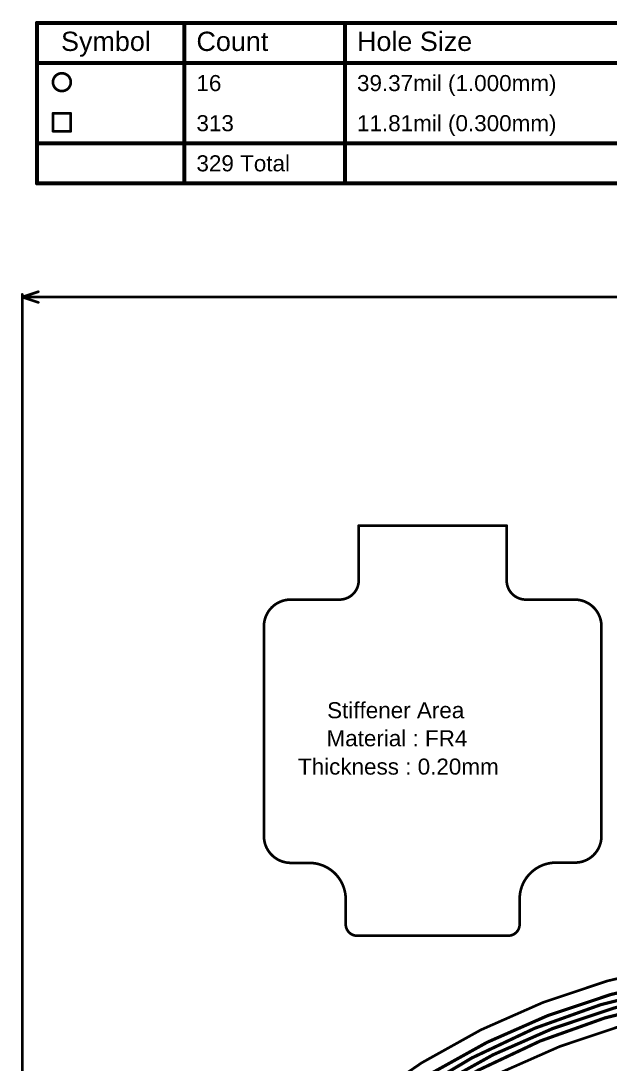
# Model space of a CAD drawing. Header units: inches. Extents: x -17 to 443, y -40 to 218.
# Drawn here: x -2.6 to 53.3, y 119.4 to 218.5 of the extents above; entities that cross this region are included whole.
import ezdxf

# ---------------------------------------------------------------- set-up
doc = ezdxf.new("R2010")
doc.units = ezdxf.units.IN
for name, color, linetype in [('Board Outline', 216, 'Continuous'), ('Bottom Layer', 5, 'Continuous'), ('Dimension', 6, 'Continuous'), ('Drill Drawing', 1, 'Continuous'), ('Fabrication', 76, 'Continuous')]:
    doc.layers.add(name, color=color, linetype=linetype)
doc.styles.add('Arial', font='', dxfattribs={"height": 0.2})
doc.styles.get('Arial').set_extended_font_data('Arial')

msp = doc.modelspace()

# ---------------------------------------------------------------- linework, layer by layer
at = {"layer": 'Board Outline', "const_width": 0.127}
for points in [[(2.47029732, 60.4223455, -0.4142195751567328), (71.99095584, 129.94157654)], [(6.940295999999999, 60.4223455, -0.4142199883427267), (71.99095584, 125.47157786)], [(16.92229788, 55.71695232, -0.4142090794588383), (82.68929614, 121.48495642)]]:
    msp.add_lwpolyline(points, format="xyb", dxfattribs=at)
at = {"layer": 'Bottom Layer', "const_width": 0.3048}
for points in [[(3.73421656, 60.4223455, -0.4142135623730951), (71.98706963999999, 128.59859218)], [(4.37747156, 60.42499218, -0.4142135513537978), (71.98706963999999, 127.93818964)], [(5.027470259999999, 60.42499218, -0.4142135734834939), (71.98706963999999, 127.27779218)], [(5.697435899999999, 60.44492356, -0.4142135286851717), (71.98706456, 126.61738964)], [(18.17946834, 55.72599218, -0.4142135739342706), (82.52806964, 120.26739218)], [(18.82946958, 55.72599218, -0.4142135623897687), (82.52806964, 119.60698964)]]:
    msp.add_lwpolyline(points, format="xyb", dxfattribs=at)
at = {"layer": 'Dimension', "const_width": 0.254}
for points in [[(-2.52168152, 192.22785278), (-0.99768152, 192.73585278)], [(-2.52168152, 17.06951628), (-2.52168152, 192.48185278)], [(-2.52168152, 192.22785278), (-0.99768152, 191.71985278)], [(-2.52168152, 192.22785278), (82.17869771999999, 192.22785278)]]:
    msp.add_lwpolyline(points, dxfattribs=at)
at = {"layer": 'Dimension', "const_width": 0.127}
for points in [[(-2.58518152, 192.48185278, 1), (-2.45818152, 192.48185278, 1)], [(-2.58518152, 192.22785278, 1), (-2.45818152, 192.22785278, 1)], [(-2.58518152, 192.22785278, 1), (-2.45818152, 192.22785278, 1)], [(-2.58518152, 192.22785278, 1), (-2.45818152, 192.22785278, 1)], [(-1.06118152, 192.73585278, 1), (-0.93418152, 192.73585278, 1)], [(-1.06118152, 191.71985278, 1), (-0.93418152, 191.71985278, 1)]]:
    msp.add_lwpolyline(points, format="xyb", close=True, dxfattribs=at)
at = {"layer": 'Drill Drawing'}
for points, const_width in [([(-1.12394492, 218.26347), (268.90464888, 218.26347)], 0.3809999999999999), ([(-1.12394492, 203.02347), (-1.12394492, 218.26347)], 0.3809999999999999), ([(12.86829786, 203.02347), (12.86829786, 218.26347)], 0.3809999999999999), ([(28.10427196, 203.02347), (28.10427196, 218.26347)], 0.3809999999999999), ([(-1.12394492, 214.45347), (268.90464888, 214.45347)], 0.3809999999999999), ([(0.39476426, 209.66980164), (2.0880959, 209.66980164)], 0.254), ([(0.39476426, 207.97647), (0.39476426, 209.66980164)], 0.254), ([(2.0880959, 207.97647), (2.0880959, 209.66980164)], 0.254), ([(0.39476426, 207.97647), (2.0880959, 207.97647)], 0.254), ([(-1.12394492, 206.83347), (268.90464888, 206.83347)], 0.3809999999999999), ([(-1.12394492, 203.02347), (268.90464888, 203.02347)], 0.3809999999999999)]:
    msp.add_lwpolyline(points, dxfattribs=dict(at, const_width=const_width))
for points, const_width in [([(-1.21919492, 218.26347, 1), (-1.02869492, 218.26347, 1)], 0.1905), ([(-1.21919492, 218.26347, 1), (-1.02869492, 218.26347, 1)], 0.1905), ([(12.77304786, 218.26347, 1), (12.96354786, 218.26347, 1)], 0.1905), ([(28.00902196, 218.26347, 1), (28.19952196, 218.26347, 1)], 0.1905), ([(-1.21919492, 214.45347, 1), (-1.02869492, 214.45347, 1)], 0.1905), ([(2.0880959, 212.63313582, 1), (0.39476426, 212.63313582, 1)], 0.254), ([(0.33126426, 212.63313582, 1), (0.45826426, 212.63313582, 1)], 0.127), ([(2.0245959, 212.63313582, 1), (2.1515959, 212.63313582, 1)], 0.127), ([(0.33126426, 209.66980164, 1), (0.45826426, 209.66980164, 1)], 0.127), ([(0.33126426, 209.66980164, 1), (0.45826426, 209.66980164, 1)], 0.127), ([(2.0245959, 209.66980164, 1), (2.1515959, 209.66980164, 1)], 0.127), ([(2.0245959, 209.66980164, 1), (2.1515959, 209.66980164, 1)], 0.127), ([(0.33126426, 207.97647, 1), (0.45826426, 207.97647, 1)], 0.127), ([(0.33126426, 207.97647, 1), (0.45826426, 207.97647, 1)], 0.127), ([(2.0245959, 207.97647, 1), (2.1515959, 207.97647, 1)], 0.127), ([(2.0245959, 207.97647, 1), (2.1515959, 207.97647, 1)], 0.127), ([(-1.21919492, 206.83347, 1), (-1.02869492, 206.83347, 1)], 0.1905), ([(-1.21919492, 203.02347, 1), (-1.02869492, 203.02347, 1)], 0.1905), ([(-1.21919492, 203.02347, 1), (-1.02869492, 203.02347, 1)], 0.1905), ([(12.77304786, 203.02347, 1), (12.96354786, 203.02347, 1)], 0.1905), ([(28.00902196, 203.02347, 1), (28.19952196, 203.02347, 1)], 0.1905)]:
    msp.add_lwpolyline(points, format="xyb", close=True, dxfattribs=dict(at, const_width=const_width))
at = {"layer": 'Fabrication', "const_width": 0.254}
for points in [[(29.410787, 170.53687), (43.44872438, 170.53687)], [(29.410787, 165.32394418), (29.410787, 170.53687)], [(43.44871168, 165.32393148), (43.44871168, 170.5368573)], [(22.95326118, 163.5074708), (27.59431362, 163.5074708)], [(45.26518506, 163.5074581), (49.9062375, 163.5074581)], [(20.41375394, 141.0538708), (20.41375394, 160.96698058)], [(52.44575743999999, 141.0538708), (52.44575743999999, 160.96698058)], [(51.7021572, 139.25865976), (51.70217498, 139.25864198)], [(22.97091672, 138.5074573), (23.70487004, 138.5074573)], [(23.70487004, 138.5074573), (24.72087004, 138.5074573)], [(48.13630708, 138.53559796), (49.15230707999999, 138.53559796)], [(49.15230707999999, 138.53559796), (49.95653204, 138.53559796)], [(28.17831042, 132.67413394), (28.17831042, 135.05000422)], [(44.68119841999999, 132.67683142), (44.68119841999999, 135.0527017)], [(29.25988052, 131.59256384), (43.59962832, 131.59256384)]]:
    msp.add_lwpolyline(points, dxfattribs=at)
at = {"layer": 'Fabrication', "const_width": 0.127}
for points in [[(29.347287, 170.53687, 1), (29.474287, 170.53687, 1)], [(29.347287, 170.53687, 1), (29.474287, 170.53687, 1)], [(43.38521168, 170.5368573, 1), (43.51221167999999, 170.5368573, 1)], [(43.38522438, 170.53687, 1), (43.51222438, 170.53687, 1)], [(29.347287, 165.32394418, 1), (29.474287, 165.32394418, 1)], [(29.347287, 165.32394418, 1), (29.474287, 165.32394418, 1)], [(43.38521168, 165.32393148, 1), (43.51221167999999, 165.32393148, 1)], [(43.38521168, 165.32393148, 1), (43.51221167999999, 165.32393148, 1)], [(22.88976118, 163.5074708, 1), (23.01676118, 163.5074708, 1)], [(22.88976118, 163.5074708, 1), (23.01676118, 163.5074708, 1)], [(27.53081362, 163.5074708, 1), (27.65781362, 163.5074708, 1)], [(27.53081362, 163.5074708, 1), (27.65781362, 163.5074708, 1)], [(45.20168506, 163.5074581, 1), (45.32868506, 163.5074581, 1)], [(45.20168506, 163.5074581, 1), (45.32868506, 163.5074581, 1)], [(49.84273749999999, 163.5074581, 1), (49.9697375, 163.5074581, 1)], [(49.8427502, 163.5074708, 1), (49.9697502, 163.5074708, 1)], [(21.09455014, 162.76387056, 1), (21.22155014, 162.76387056, 1)], [(21.09455014, 162.76387056, 1), (21.22155014, 162.76387056, 1)], [(51.63796124, 162.76387056, 1), (51.76496124, 162.76387056, 1)], [(51.63796124, 162.76387056, 1), (51.76496124, 162.76387056, 1)], [(20.35025394, 160.96698058, 1), (20.47725394, 160.96698058, 1)], [(20.35025394, 160.96698058, 1), (20.47725394, 160.96698058, 1)], [(52.38225744, 160.96698058, 1), (52.50925744, 160.96698058, 1)], [(52.38225744, 160.96698058, 1), (52.50925744, 160.96698058, 1)], [(20.35025394, 141.0538708, 1), (20.47725394, 141.0538708, 1)], [(20.35025394, 141.0538708, 1), (20.47725394, 141.0538708, 1)], [(52.38225744, 141.0538708, 1), (52.50925744, 141.0538708, 1)], [(52.38225744, 141.0538708, 1), (52.50925744, 141.0538708, 1)], [(21.09385418, 139.25865976, 1), (21.22085418, 139.25865976, 1)], [(21.09385418, 139.25865976, 1), (21.22085418, 139.25865976, 1)], [(51.6386572, 139.25865976, 1), (51.7656572, 139.25865976, 1)], [(51.6386572, 139.25865976, 1), (51.7656572, 139.25865976, 1)], [(51.6386572, 139.25865976, 1), (51.7656572, 139.25865976, 1)], [(51.63867498, 139.25864198, 1), (51.76567497999999, 139.25864198, 1)], [(22.90741672, 138.5074573, 1), (23.03441672, 138.5074573, 1)], [(22.90741672, 138.5074573, 1), (23.03441672, 138.5074573, 1)], [(23.64137004, 138.5074573, 1), (23.76837004, 138.5074573, 1)], [(23.64137004, 138.5074573, 1), (23.76837004, 138.5074573, 1)], [(24.65737004, 138.5074573, 1), (24.78437004, 138.5074573, 1)], [(24.65737004, 138.5074446, 1), (24.78437004, 138.5074446, 1)], [(48.07280708, 138.53559796, 1), (48.19980708, 138.53559796, 1)], [(48.07280708, 138.53558526, 1), (48.19980708, 138.53558526, 1)], [(49.08880708, 138.53559796, 1), (49.21580708, 138.53559796, 1)], [(49.08880708, 138.53559796, 1), (49.21580708, 138.53559796, 1)], [(49.89303204, 138.53559796, 1), (50.02003204, 138.53559796, 1)], [(49.89303204, 138.53559796, 1), (50.02003204, 138.53559796, 1)], [(28.11481042, 135.05000422, 1), (28.24181042, 135.05000422, 1)], [(28.11481042, 135.05000422, 1), (28.24181042, 135.05000422, 1)], [(44.61761714, 134.95339532, 1), (44.74461714, 134.95339532, 1)], [(44.61769842, 135.0527017, 1), (44.74469842, 135.0527017, 1)], [(28.11481042, 132.67413394, 1), (28.24181042, 132.67413394, 1)], [(28.11481042, 132.67413394, 1), (28.24181042, 132.67413394, 1)], [(44.61769842, 132.67683142, 1), (44.74469842, 132.67683142, 1)], [(44.61769842, 132.67683142, 1), (44.74469842, 132.67683142, 1)], [(29.19638052, 131.59256384, 1), (29.32338052, 131.59256384, 1)], [(29.19638052, 131.59256384, 1), (29.32338052, 131.59256384, 1)], [(43.53612832, 131.59526132, 1), (43.66312832, 131.59526132, 1)], [(43.53612832, 131.59256384, 1), (43.66312832, 131.59256384, 1)]]:
    msp.add_lwpolyline(points, format="xyb", close=True, dxfattribs=at)
at = {"layer": 'Fabrication', "const_width": 0.254}
for points in [[(29.410787, 165.32394418, -0.4142135623828077), (27.59431362, 163.5074708)], [(45.26518506, 163.5074581, -0.4142135623828077), (43.44871168, 165.32393148)], [(21.15805014, 162.76387056, -0.198912367379658), (22.95326118, 163.5074708)], [(49.9062502, 163.5074708, -0.198912367379658), (51.70146124, 162.76387056)], [(20.41375394, 160.96698058, -0.198912367379658), (21.15805014, 162.76387056)], [(51.70146124, 162.76387056, -0.198912367379658), (52.44575743999999, 160.96698058)], [(21.15735418, 139.25865976, -0.198912367379658), (20.41375394, 141.0538708)], [(52.44575743999999, 141.0538708, -0.198912367379658), (51.7021572, 139.25865976)], [(22.97091672, 138.5074573, -0.198912367379658), (21.15735418, 139.25865976)], [(51.7021572, 139.25865976, -0.198912367379658), (49.95653204, 138.53559796)], [(24.72087004, 138.5074446, -0.4142135623828077), (28.17831042, 135.05000422)], [(44.68111714, 134.95339532, -0.4248238825365849), (48.13630708, 138.53558526)], [(29.25988052, 131.59256384, -0.4142135623730951), (28.17831042, 132.67413394)], [(44.68119841999999, 132.67683142, -0.4142135623730951), (43.59962832, 131.59526132)], [(2.47029732, 60.4223455, -0.4142195751567328), (71.99095584, 129.94157654)], [(6.940295999999999, 60.4223455, -0.4142199883427267), (71.99095584, 125.47157786)], [(16.92229788, 55.71695232, -0.4142090794588383), (82.68929614, 121.48495642)]]:
    msp.add_lwpolyline(points, format="xyb", dxfattribs=at)

# ---------------------------------------------------------------- texts
at = {"layer": 'Drill Drawing', "style": 'Arial'}
for s, height, p in [('Symbol', 1.8288, (1.16205508, 215.59647)), ('Count', 1.8288, (14.01129786, 215.59647)), ('Hole Size', 1.8288, (29.24727196, 215.59647)), ('16', 1.524, (14.01129786, 211.78647)), ('39.37mil (1.000mm)', 1.524, (29.24727196, 211.78647)), ('313', 1.524, (14.01129786, 207.97647)), ('11.81mil (0.300mm)', 1.524, (29.24727196, 207.97647)), ('329 Total', 1.524, (14.01129786, 204.16647))]:
    msp.add_text(s, height=height, dxfattribs=at).set_placement(p)
at = {"layer": 'Fabrication', "style": 'Arial'}
for s, p in [('Stiffener Area', (26.41248464, 152.23888018)), ('Material : FR4', (26.35282004, 149.57732848)), ('Thickness : 0.20mm', (23.6474, 146.8882))]:
    msp.add_text(s, height=1.524, dxfattribs=at).set_placement(p)

doc.saveas('drawing.dxf')
